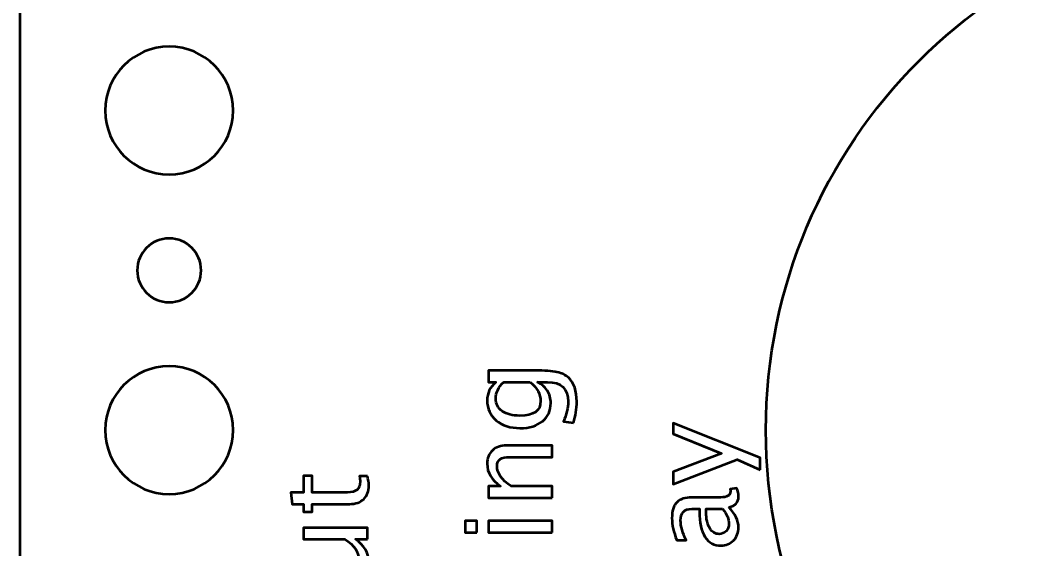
# Model space of a CAD drawing. Header units: centimetres. Extents: x -20.9 to 20.9, y -14.9 to 14.9.
# Drawn here: x -20.95 to -16.258, y -11.808 to -9.325 of the extents above; entities that cross this region are included whole.
import ezdxf

# ---------------------------------------------------------------- set-up
doc = ezdxf.new("R2010")
doc.units = ezdxf.units.CM
doc.header["$MEASUREMENT"] = 0
doc.layers.add('Layer 1', color=7, linetype='Continuous')

msp = doc.modelspace()

# ---------------------------------------------------------------- linework, layer by layer
at = {"layer": 'Layer 1', "lineweight": 53}
msp.add_ellipse((-15, -11.25), major_axis=(0, 2.45), ratio=1, dxfattribs=at)
for points, knots in [([(-20.95, -14.45), (-20.95, -14.45), (-20.95, 14.45), (-20.95, 14.45), (-20.95, 14.45), (-20.95, 14.72614), (-20.72614, 14.95), (-20.45, 14.95), (-20.45, 14.95), (-20.45, 14.95), (-0.55, 14.95), (-0.55, 14.95), (-0.55, 14.95), (-0.27386, 14.95), (-0.05, 14.72614), (-0.05, 14.45), (-0.05, 14.45), (-0.05, 14.45), (-0.05, -14.45), (-0.05, -14.45), (-0.05, -14.45), (-0.05, -14.72614), (-0.27386, -14.95), (-0.55, -14.95), (-0.55, -14.95), (-0.55, -14.95), (-20.45, -14.95), (-20.45, -14.95), (-20.45, -14.95), (-20.72614, -14.95), (-20.95, -14.72614), (-20.95, -14.45)], [0, 0, 0, 0, 0.1111111, 0.1111111, 0.1111111, 0.1111111, 0.2222222, 0.2222222, 0.2222222, 0.2222222, 0.3333333, 0.3333333, 0.3333333, 0.3333333, 0.4444444, 0.4444444, 0.4444444, 0.4444444, 0.5555556, 0.5555556, 0.5555556, 0.5555556, 0.6666667, 0.6666667, 0.6666667, 0.6666667, 0.7777778, 0.7777778, 0.7777778, 0.7777778, 1, 1, 1, 1]), ([(-20.55, -9.75), (-20.55, -9.58431), (-20.41569, -9.45), (-20.25, -9.45), (-20.25, -9.45), (-20.08431, -9.45), (-19.95, -9.58431), (-19.95, -9.75), (-19.95, -9.75), (-19.95, -9.91569), (-20.08431, -10.05), (-20.25, -10.05), (-20.25, -10.05), (-20.41569, -10.05), (-20.55, -9.91569), (-20.55, -9.75)], [0, 0, 0, 0, 0.2, 0.2, 0.2, 0.2, 0.4, 0.4, 0.4, 0.4, 0.6, 0.6, 0.6, 0.6, 1, 1, 1, 1]), ([(-20.4, -10.5), (-20.4, -10.41716), (-20.33284, -10.35), (-20.25, -10.35), (-20.25, -10.35), (-20.16716, -10.35), (-20.1, -10.41716), (-20.1, -10.5), (-20.1, -10.5), (-20.1, -10.58284), (-20.16716, -10.65), (-20.25, -10.65), (-20.25, -10.65), (-20.33284, -10.65), (-20.4, -10.58284), (-20.4, -10.5)], [0, 0, 0, 0, 0.2, 0.2, 0.2, 0.2, 0.4, 0.4, 0.4, 0.4, 0.6, 0.6, 0.6, 0.6, 1, 1, 1, 1]), ([(-20.55, -11.25), (-20.55, -11.08431), (-20.41569, -10.95), (-20.25, -10.95), (-20.25, -10.95), (-20.08431, -10.95), (-19.95, -11.08431), (-19.95, -11.25), (-19.95, -11.25), (-19.95, -11.41569), (-20.08431, -11.55), (-20.25, -11.55), (-20.25, -11.55), (-20.41569, -11.55), (-20.55, -11.41569), (-20.55, -11.25)], [0, 0, 0, 0, 0.2, 0.2, 0.2, 0.2, 0.4, 0.4, 0.4, 0.4, 0.6, 0.6, 0.6, 0.6, 1, 1, 1, 1])]:
    msp.add_open_spline(points, degree=3, knots=knots, dxfattribs=at)
at = {"layer": 'Layer 1', "color": 5, "lineweight": 53}
for points, knots in [([(-18.35329, -11.21573), (-18.35329, -11.21573), (-18.40014, -11.20934), (-18.40014, -11.20934), (-18.40014, -11.20934), (-18.38546, -11.17792), (-18.37812, -11.14678), (-18.37812, -11.11602), (-18.37812, -11.11602), (-18.37812, -11.05496), (-18.41049, -11.02439), (-18.47511, -11.02439), (-18.47511, -11.02439), (-18.47511, -11.02439), (-18.52215, -11.02439), (-18.52215, -11.02439), (-18.52215, -11.02439), (-18.5023, -11.0338), (-18.48697, -11.04716), (-18.47596, -11.06456), (-18.47596, -11.06456), (-18.46495, -11.08196), (-18.4594, -11.10134), (-18.4594, -11.1227), (-18.4594, -11.1227), (-18.4594, -11.15891), (-18.47239, -11.18761), (-18.49835, -11.20877), (-18.49835, -11.20877), (-18.52431, -11.22994), (-18.5595, -11.24057), (-18.6039, -11.24057), (-18.6039, -11.24057), (-18.64934, -11.24057), (-18.6864, -11.22853), (-18.71509, -11.20445), (-18.71509, -11.20445), (-18.74369, -11.18027), (-18.75799, -11.14913), (-18.75799, -11.11084), (-18.75799, -11.11084), (-18.75799, -11.07735), (-18.74445, -11.04847), (-18.71726, -11.02439), (-18.71726, -11.02439), (-18.71726, -11.02439), (-18.75178, -11.02439), (-18.75178, -11.02439), (-18.75178, -11.02439), (-18.75178, -11.02439), (-18.75178, -10.9702), (-18.75178, -10.9702), (-18.75178, -10.9702), (-18.75178, -10.9702), (-18.53429, -10.9702), (-18.53429, -10.9702), (-18.53429, -10.9702), (-18.48753, -10.9702), (-18.45291, -10.97265), (-18.43043, -10.97754), (-18.43043, -10.97754), (-18.40795, -10.98234), (-18.38951, -10.99156), (-18.37521, -11.00492), (-18.37521, -11.00492), (-18.35009, -11.02862), (-18.33748, -11.06569), (-18.33748, -11.11602), (-18.33748, -11.11602), (-18.33748, -11.15054), (-18.34275, -11.18375), (-18.35329, -11.21573)], [0, 0, 0, 0, 0.0526316, 0.0526316, 0.0526316, 0.0526316, 0.1052632, 0.1052632, 0.1052632, 0.1052632, 0.1578947, 0.1578947, 0.1578947, 0.1578947, 0.2105263, 0.2105263, 0.2105263, 0.2105263, 0.2631579, 0.2631579, 0.2631579, 0.2631579, 0.3157895, 0.3157895, 0.3157895, 0.3157895, 0.3684211, 0.3684211, 0.3684211, 0.3684211, 0.4210526, 0.4210526, 0.4210526, 0.4210526, 0.4736842, 0.4736842, 0.4736842, 0.4736842, 0.5263158, 0.5263158, 0.5263158, 0.5263158, 0.5789474, 0.5789474, 0.5789474, 0.5789474, 0.6315789, 0.6315789, 0.6315789, 0.6315789, 0.6842105, 0.6842105, 0.6842105, 0.6842105, 0.7368421, 0.7368421, 0.7368421, 0.7368421, 0.7894737, 0.7894737, 0.7894737, 0.7894737, 0.8421053, 0.8421053, 0.8421053, 0.8421053, 0.8947368, 0.8947368, 0.8947368, 0.8947368, 1, 1, 1, 1]), ([(-18.55611, -11.02439), (-18.55611, -11.02439), (-18.68019, -11.02439), (-18.68019, -11.02439), (-18.68019, -11.02439), (-18.70493, -11.04828), (-18.71735, -11.07434), (-18.71735, -11.10247), (-18.71735, -11.10247), (-18.71735, -11.12749), (-18.70738, -11.14706), (-18.68734, -11.16117), (-18.68734, -11.16117), (-18.6674, -11.17538), (-18.63965, -11.18243), (-18.60428, -11.18243), (-18.60428, -11.18243), (-18.53927, -11.18243), (-18.50682, -11.15938), (-18.50682, -11.11319), (-18.50682, -11.11319), (-18.50682, -11.08177), (-18.52328, -11.05214), (-18.55611, -11.02439)], [0, 0, 0, 0, 0.1428571, 0.1428571, 0.1428571, 0.1428571, 0.2857143, 0.2857143, 0.2857143, 0.2857143, 0.4285714, 0.4285714, 0.4285714, 0.4285714, 0.5714286, 0.5714286, 0.5714286, 0.5714286, 0.7142857, 0.7142857, 0.7142857, 0.7142857, 1, 1, 1, 1]), ([(-17.47634, -11.43672), (-17.47634, -11.43672), (-17.5849, -11.38818), (-17.5849, -11.38818), (-17.5849, -11.38818), (-17.5849, -11.38818), (-17.88443, -11.50407), (-17.88443, -11.50407), (-17.88443, -11.50407), (-17.88443, -11.50407), (-17.88443, -11.44594), (-17.88443, -11.44594), (-17.88443, -11.44594), (-17.88443, -11.44594), (-17.6579, -11.35977), (-17.6579, -11.35977), (-17.6579, -11.35977), (-17.6579, -11.35977), (-17.88443, -11.26786), (-17.88443, -11.26786), (-17.88443, -11.26786), (-17.88443, -11.26786), (-17.88443, -11.21677), (-17.88443, -11.21677), (-17.88443, -11.21677), (-17.88443, -11.21677), (-17.47634, -11.38027), (-17.47634, -11.38027), (-17.47634, -11.38027), (-17.47634, -11.38027), (-17.47634, -11.43672), (-17.47634, -11.43672)], [0, 0, 0, 0, 0.1111111, 0.1111111, 0.1111111, 0.1111111, 0.2222222, 0.2222222, 0.2222222, 0.2222222, 0.3333333, 0.3333333, 0.3333333, 0.3333333, 0.4444444, 0.4444444, 0.4444444, 0.4444444, 0.5555556, 0.5555556, 0.5555556, 0.5555556, 0.6666667, 0.6666667, 0.6666667, 0.6666667, 0.7777778, 0.7777778, 0.7777778, 0.7777778, 1, 1, 1, 1]), ([(-18.45263, -11.56719), (-18.45263, -11.56719), (-18.75178, -11.56719), (-18.75178, -11.56719), (-18.75178, -11.56719), (-18.75178, -11.56719), (-18.75178, -11.51301), (-18.75178, -11.51301), (-18.75178, -11.51301), (-18.75178, -11.51301), (-18.69525, -11.51301), (-18.69525, -11.51301), (-18.69525, -11.51301), (-18.73711, -11.48432), (-18.75799, -11.44913), (-18.75799, -11.40755), (-18.75799, -11.40755), (-18.75799, -11.3814), (-18.74981, -11.36061), (-18.73334, -11.34527), (-18.73334, -11.34527), (-18.71698, -11.32994), (-18.69487, -11.32223), (-18.66721, -11.32223), (-18.66721, -11.32223), (-18.66721, -11.32223), (-18.45263, -11.32223), (-18.45263, -11.32223), (-18.45263, -11.32223), (-18.45263, -11.32223), (-18.45263, -11.37641), (-18.45263, -11.37641), (-18.45263, -11.37641), (-18.45263, -11.37641), (-18.64953, -11.37641), (-18.64953, -11.37641), (-18.64953, -11.37641), (-18.67173, -11.37641), (-18.68753, -11.37971), (-18.69694, -11.3862), (-18.69694, -11.3862), (-18.70644, -11.39278), (-18.71114, -11.4036), (-18.71114, -11.41875), (-18.71114, -11.41875), (-18.71114, -11.45205), (-18.68941, -11.48347), (-18.64595, -11.51301), (-18.64595, -11.51301), (-18.64595, -11.51301), (-18.45263, -11.51301), (-18.45263, -11.51301), (-18.45263, -11.51301), (-18.45263, -11.51301), (-18.45263, -11.56719), (-18.45263, -11.56719)], [0, 0, 0, 0, 0.0666667, 0.0666667, 0.0666667, 0.0666667, 0.1333333, 0.1333333, 0.1333333, 0.1333333, 0.2, 0.2, 0.2, 0.2, 0.2666667, 0.2666667, 0.2666667, 0.2666667, 0.3333333, 0.3333333, 0.3333333, 0.3333333, 0.4, 0.4, 0.4, 0.4, 0.4666667, 0.4666667, 0.4666667, 0.4666667, 0.5333333, 0.5333333, 0.5333333, 0.5333333, 0.6, 0.6, 0.6, 0.6, 0.6666667, 0.6666667, 0.6666667, 0.6666667, 0.7333333, 0.7333333, 0.7333333, 0.7333333, 0.8, 0.8, 0.8, 0.8, 0.8666667, 0.8666667, 0.8666667, 0.8666667, 1, 1, 1, 1]), ([(-19.32007, -11.46532), (-19.31546, -11.48207), (-19.31321, -11.49665), (-19.31321, -11.50897), (-19.31321, -11.50897), (-19.31321, -11.53663), (-19.32111, -11.55817), (-19.33691, -11.5736), (-19.33691, -11.5736), (-19.35272, -11.58912), (-19.37464, -11.59684), (-19.40276, -11.59684), (-19.40276, -11.59684), (-19.40276, -11.59684), (-19.57849, -11.59684), (-19.57849, -11.59684), (-19.57849, -11.59684), (-19.57849, -11.59684), (-19.57849, -11.63428), (-19.57849, -11.63428), (-19.57849, -11.63428), (-19.57849, -11.63428), (-19.61913, -11.63428), (-19.61913, -11.63428), (-19.61913, -11.63428), (-19.61913, -11.63428), (-19.61913, -11.59684), (-19.61913, -11.59684), (-19.61913, -11.59684), (-19.61913, -11.59684), (-19.67323, -11.59684), (-19.67323, -11.59684), (-19.67323, -11.59684), (-19.67323, -11.59684), (-19.6784, -11.54265), (-19.6784, -11.54265), (-19.6784, -11.54265), (-19.6784, -11.54265), (-19.61913, -11.54265), (-19.61913, -11.54265), (-19.61913, -11.54265), (-19.61913, -11.54265), (-19.61913, -11.46419), (-19.61913, -11.46419), (-19.61913, -11.46419), (-19.61913, -11.46419), (-19.57849, -11.46419), (-19.57849, -11.46419), (-19.57849, -11.46419), (-19.57849, -11.46419), (-19.57849, -11.54265), (-19.57849, -11.54265), (-19.57849, -11.54265), (-19.57849, -11.54265), (-19.41255, -11.54265), (-19.41255, -11.54265), (-19.41255, -11.54265), (-19.37341, -11.54265), (-19.35385, -11.52562), (-19.35385, -11.49166), (-19.35385, -11.49166), (-19.35385, -11.48442), (-19.35507, -11.47567), (-19.35742, -11.46532), (-19.35742, -11.46532), (-19.35742, -11.46532), (-19.32007, -11.46532), (-19.32007, -11.46532)], [0, 0, 0, 0, 0.0555556, 0.0555556, 0.0555556, 0.0555556, 0.1111111, 0.1111111, 0.1111111, 0.1111111, 0.1666667, 0.1666667, 0.1666667, 0.1666667, 0.2222222, 0.2222222, 0.2222222, 0.2222222, 0.2777778, 0.2777778, 0.2777778, 0.2777778, 0.3333333, 0.3333333, 0.3333333, 0.3333333, 0.3888889, 0.3888889, 0.3888889, 0.3888889, 0.4444444, 0.4444444, 0.4444444, 0.4444444, 0.5, 0.5, 0.5, 0.5, 0.5555556, 0.5555556, 0.5555556, 0.5555556, 0.6111111, 0.6111111, 0.6111111, 0.6111111, 0.6666667, 0.6666667, 0.6666667, 0.6666667, 0.7222222, 0.7222222, 0.7222222, 0.7222222, 0.7777778, 0.7777778, 0.7777778, 0.7777778, 0.8333333, 0.8333333, 0.8333333, 0.8333333, 0.8888889, 0.8888889, 0.8888889, 0.8888889, 1, 1, 1, 1]), ([(-17.62338, -11.61188), (-17.59346, -11.64443), (-17.57851, -11.67575), (-17.57851, -11.70586), (-17.57851, -11.70586), (-17.57851, -11.7306), (-17.58622, -11.7512), (-17.60174, -11.76747), (-17.60174, -11.76747), (-17.61726, -11.78384), (-17.63683, -11.79203), (-17.66044, -11.79203), (-17.66044, -11.79203), (-17.69309, -11.79203), (-17.71821, -11.77829), (-17.7357, -11.75082), (-17.7357, -11.75082), (-17.7532, -11.72335), (-17.76195, -11.68394), (-17.76195, -11.63257), (-17.76195, -11.63257), (-17.76195, -11.63257), (-17.76195, -11.61987), (-17.76195, -11.61987), (-17.76195, -11.61987), (-17.76195, -11.61987), (-17.79798, -11.61987), (-17.79798, -11.61987), (-17.79798, -11.61987), (-17.83269, -11.61987), (-17.85, -11.63794), (-17.85, -11.67415), (-17.85, -11.67415), (-17.85, -11.70219), (-17.84116, -11.73286), (-17.82347, -11.76606), (-17.82347, -11.76606), (-17.82347, -11.76606), (-17.86806, -11.76606), (-17.86806, -11.76606), (-17.86806, -11.76606), (-17.88312, -11.72956), (-17.89064, -11.69513), (-17.89064, -11.66287), (-17.89064, -11.66287), (-17.89064, -11.62966), (-17.88312, -11.6051), (-17.86797, -11.58939), (-17.86797, -11.58939), (-17.85282, -11.57359), (-17.82949, -11.56569), (-17.79798, -11.56569), (-17.79798, -11.56569), (-17.79798, -11.56569), (-17.6628, -11.56569), (-17.6628, -11.56569), (-17.6628, -11.56569), (-17.63185, -11.56569), (-17.61632, -11.55619), (-17.61632, -11.53709), (-17.61632, -11.53709), (-17.61632, -11.53474), (-17.6167, -11.53126), (-17.61745, -11.52665), (-17.61745, -11.52665), (-17.61745, -11.52665), (-17.58735, -11.52279), (-17.58735, -11.52279), (-17.58735, -11.52279), (-17.58142, -11.53511), (-17.57851, -11.54866), (-17.57851, -11.56352), (-17.57851, -11.56352), (-17.57851, -11.58883), (-17.59346, -11.60492), (-17.62338, -11.61188)], [0, 0, 0, 0, 0.05, 0.05, 0.05, 0.05, 0.1, 0.1, 0.1, 0.1, 0.15, 0.15, 0.15, 0.15, 0.2, 0.2, 0.2, 0.2, 0.25, 0.25, 0.25, 0.25, 0.3, 0.3, 0.3, 0.3, 0.35, 0.35, 0.35, 0.35, 0.4, 0.4, 0.4, 0.4, 0.45, 0.45, 0.45, 0.45, 0.5, 0.5, 0.5, 0.5, 0.55, 0.55, 0.55, 0.55, 0.6, 0.6, 0.6, 0.6, 0.65, 0.65, 0.65, 0.65, 0.7, 0.7, 0.7, 0.7, 0.75, 0.75, 0.75, 0.75, 0.8, 0.8, 0.8, 0.8, 0.85, 0.85, 0.85, 0.85, 0.9, 0.9, 0.9, 0.9, 1, 1, 1, 1]), ([(-17.65292, -11.61987), (-17.65292, -11.61987), (-17.72978, -11.61987), (-17.72978, -11.61987), (-17.72978, -11.61987), (-17.72978, -11.61987), (-17.73034, -11.63728), (-17.73034, -11.63728), (-17.73034, -11.63728), (-17.73034, -11.66738), (-17.72479, -11.69165), (-17.71369, -11.71018), (-17.71369, -11.71018), (-17.7025, -11.72862), (-17.68773, -11.73784), (-17.66929, -11.73784), (-17.66929, -11.73784), (-17.6564, -11.73784), (-17.64549, -11.73323), (-17.63655, -11.72411), (-17.63655, -11.72411), (-17.62761, -11.71489), (-17.6231, -11.70369), (-17.6231, -11.69043), (-17.6231, -11.69043), (-17.6231, -11.66785), (-17.63307, -11.64433), (-17.65292, -11.61987)], [0, 0, 0, 0, 0.125, 0.125, 0.125, 0.125, 0.25, 0.25, 0.25, 0.25, 0.375, 0.375, 0.375, 0.375, 0.5, 0.5, 0.5, 0.5, 0.625, 0.625, 0.625, 0.625, 0.75, 0.75, 0.75, 0.75, 1, 1, 1, 1]), ([(-18.80653, -11.73031), (-18.80653, -11.73031), (-18.86072, -11.73031), (-18.86072, -11.73031), (-18.86072, -11.73031), (-18.86072, -11.73031), (-18.86072, -11.67613), (-18.86072, -11.67613), (-18.86072, -11.67613), (-18.86072, -11.67613), (-18.80653, -11.67613), (-18.80653, -11.67613), (-18.80653, -11.67613), (-18.80653, -11.67613), (-18.80653, -11.73031), (-18.80653, -11.73031)], [0, 0, 0, 0, 0.2, 0.2, 0.2, 0.2, 0.4, 0.4, 0.4, 0.4, 0.6, 0.6, 0.6, 0.6, 1, 1, 1, 1]), ([(-18.45263, -11.73031), (-18.45263, -11.73031), (-18.75178, -11.73031), (-18.75178, -11.73031), (-18.75178, -11.73031), (-18.75178, -11.73031), (-18.75178, -11.67613), (-18.75178, -11.67613), (-18.75178, -11.67613), (-18.75178, -11.67613), (-18.45263, -11.67613), (-18.45263, -11.67613), (-18.45263, -11.67613), (-18.45263, -11.67613), (-18.45263, -11.73031), (-18.45263, -11.73031)], [0, 0, 0, 0, 0.2, 0.2, 0.2, 0.2, 0.4, 0.4, 0.4, 0.4, 0.6, 0.6, 0.6, 0.6, 1, 1, 1, 1]), ([(-19.31998, -11.76203), (-19.31998, -11.76203), (-19.37624, -11.76203), (-19.37624, -11.76203), (-19.37624, -11.76203), (-19.33419, -11.79091), (-19.31321, -11.826), (-19.31321, -11.8672), (-19.31321, -11.8672), (-19.31321, -11.89336), (-19.32139, -11.91415), (-19.33785, -11.92957), (-19.33785, -11.92957), (-19.35432, -11.9451), (-19.37642, -11.95281), (-19.40436, -11.95281), (-19.40436, -11.95281), (-19.40436, -11.95281), (-19.61913, -11.95281), (-19.61913, -11.95281), (-19.61913, -11.95281), (-19.61913, -11.95281), (-19.61913, -11.89862), (-19.61913, -11.89862), (-19.61913, -11.89862), (-19.61913, -11.89862), (-19.42205, -11.89862), (-19.42205, -11.89862), (-19.42205, -11.89862), (-19.39957, -11.89862), (-19.38367, -11.89533), (-19.37426, -11.88884), (-19.37426, -11.88884), (-19.36476, -11.88226), (-19.36006, -11.87134), (-19.36006, -11.85601), (-19.36006, -11.85601), (-19.36006, -11.8229), (-19.38179, -11.79147), (-19.42534, -11.76203), (-19.42534, -11.76203), (-19.42534, -11.76203), (-19.61913, -11.76203), (-19.61913, -11.76203), (-19.61913, -11.76203), (-19.61913, -11.76203), (-19.61913, -11.70784), (-19.61913, -11.70784), (-19.61913, -11.70784), (-19.61913, -11.70784), (-19.31998, -11.70784), (-19.31998, -11.70784), (-19.31998, -11.70784), (-19.31998, -11.70784), (-19.31998, -11.76203), (-19.31998, -11.76203)], [0, 0, 0, 0, 0.0666667, 0.0666667, 0.0666667, 0.0666667, 0.1333333, 0.1333333, 0.1333333, 0.1333333, 0.2, 0.2, 0.2, 0.2, 0.2666667, 0.2666667, 0.2666667, 0.2666667, 0.3333333, 0.3333333, 0.3333333, 0.3333333, 0.4, 0.4, 0.4, 0.4, 0.4666667, 0.4666667, 0.4666667, 0.4666667, 0.5333333, 0.5333333, 0.5333333, 0.5333333, 0.6, 0.6, 0.6, 0.6, 0.6666667, 0.6666667, 0.6666667, 0.6666667, 0.7333333, 0.7333333, 0.7333333, 0.7333333, 0.8, 0.8, 0.8, 0.8, 0.8666667, 0.8666667, 0.8666667, 0.8666667, 1, 1, 1, 1])]:
    msp.add_open_spline(points, degree=3, knots=knots, dxfattribs=at)

doc.saveas('drawing.dxf')
